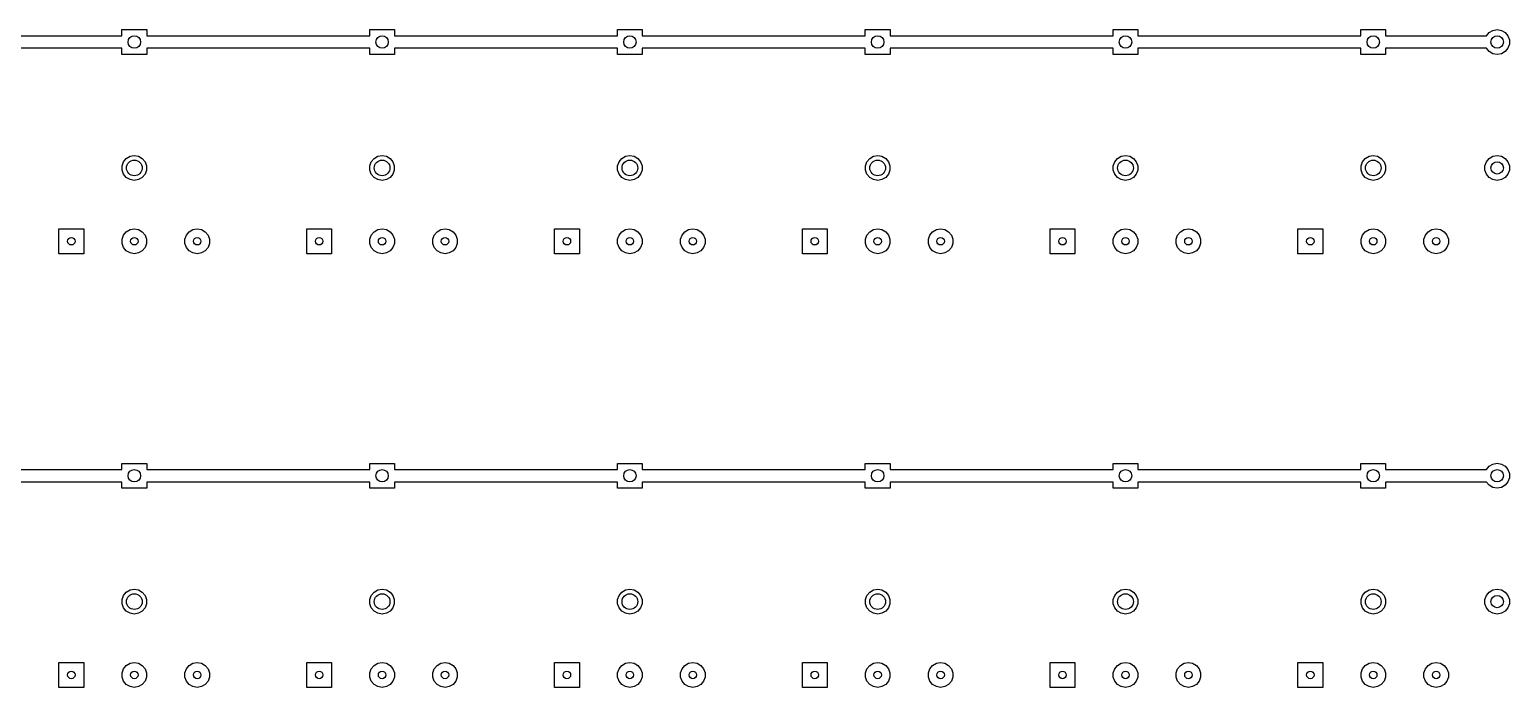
# Model space of a CAD drawing. Extents: x 183 to 424, y -367 to -69.
# Drawn here: x 301 to 420.5, y -122 to -68.9 of the extents above; entities that cross this region are included whole.
import ezdxf

# ---------------------------------------------------------------- set-up
doc = ezdxf.new("R2010")
doc.units = 0
doc.header["$MEASUREMENT"] = 0
doc.layers.add('BLACK', color=7, linetype='CONTINUOUS')

msp = doc.modelspace()

# ---------------------------------------------------------------- linework, layer by layer
at = {"layer": 'Black'}
for p, q in [((308.501, -69.412), (308.501, -68.9205)), ((308.501, -68.9205), (310.499, -68.9205)), ((310.499, -68.9205), (310.499, -69.412)), ((328.501, -69.412), (328.501, -68.9205)), ((328.501, -68.9205), (330.499, -68.9205)), ((330.499, -68.9205), (330.499, -69.412)), ((348.501, -69.412), (348.501, -68.9205)), ((348.501, -68.9205), (350.499, -68.9205)), ((350.499, -68.9205), (350.499, -69.412)), ((368.501, -69.412), (368.501, -68.9205)), ((368.501, -68.9205), (370.499, -68.9205)), ((370.499, -68.9205), (370.499, -69.412)), ((388.501, -69.412), (388.501, -68.9205)), ((388.501, -68.9205), (390.499, -68.9205)), ((390.499, -68.9205), (390.499, -69.412)), ((408.501, -69.412), (408.501, -68.9205)), ((408.501, -68.9205), (410.499, -68.9205)), ((410.499, -68.9205), (410.499, -69.412)), ((418.636, -69.412), (418.855, -69.1514)), ((418.855, -69.1514), (419.157, -68.9772)), ((419.157, -68.9772), (419.5, -68.9167)), ((419.5, -68.9167), (419.843, -68.9772)), ((419.843, -68.9772), (420.145, -69.1514)), ((420.145, -69.1514), (420.369, -69.4183)), ((290.499, -69.412), (308.501, -69.412)), ((308.501, -70.428), (290.499, -70.428)), ((308.501, -70.9195), (308.501, -70.428)), ((310.499, -69.412), (328.501, -69.412)), ((328.501, -70.428), (310.499, -70.428)), ((310.499, -70.428), (310.499, -70.9195)), ((328.501, -70.9195), (328.501, -70.428)), ((330.499, -69.412), (348.501, -69.412)), ((348.501, -70.428), (330.499, -70.428)), ((330.499, -70.428), (330.499, -70.9195)), ((348.501, -70.9195), (348.501, -70.428)), ((350.499, -69.412), (368.501, -69.412)), ((368.501, -70.428), (350.499, -70.428)), ((350.499, -70.428), (350.499, -70.9195)), ((368.501, -70.9195), (368.501, -70.428)), ((370.499, -69.412), (388.501, -69.412)), ((388.501, -70.428), (370.499, -70.428)), ((370.499, -70.428), (370.499, -70.9195)), ((388.501, -70.9195), (388.501, -70.428)), ((390.499, -69.412), (408.501, -69.412)), ((408.501, -70.428), (390.499, -70.428)), ((390.499, -70.428), (390.499, -70.9195)), ((408.501, -70.9195), (408.501, -70.428)), ((410.499, -69.412), (418.636, -69.412)), ((418.636, -70.428), (410.499, -70.428)), ((410.499, -70.428), (410.499, -70.9195)), ((418.855, -70.6886), (418.636, -70.428)), ((420.369, -70.4217), (420.145, -70.6886)), ((420.369, -69.4183), (420.488, -69.7458)), ((420.488, -70.0942), (420.369, -70.4217)), ((420.488, -69.7458), (420.488, -70.0942)), ((310.499, -70.9195), (308.501, -70.9195)), ((330.499, -70.9195), (328.501, -70.9195)), ((350.499, -70.9195), (348.501, -70.9195)), ((370.499, -70.9195), (368.501, -70.9195)), ((390.499, -70.9195), (388.501, -70.9195)), ((410.499, -70.9195), (408.501, -70.9195)), ((419.157, -70.8628), (418.855, -70.6886)), ((419.5, -70.9233), (419.157, -70.8628)), ((419.843, -70.8628), (419.5, -70.9233)), ((420.145, -70.6886), (419.843, -70.8628)), ((308.512, -79.9058), (308.631, -79.5783)), ((308.512, -80.2542), (308.512, -79.9058)), ((308.631, -79.5783), (308.855, -79.3114)), ((308.855, -79.3114), (309.157, -79.1372)), ((309.157, -79.1372), (309.5, -79.0767)), ((309.5, -79.0767), (309.843, -79.1372)), ((309.843, -79.1372), (310.145, -79.3114)), ((310.145, -79.3114), (310.369, -79.5783)), ((310.369, -79.5783), (310.488, -79.9058)), ((310.488, -79.9058), (310.488, -80.2542)), ((328.512, -79.9058), (328.631, -79.5783)), ((328.512, -80.2542), (328.512, -79.9058)), ((328.631, -79.5783), (328.855, -79.3114)), ((328.855, -79.3114), (329.157, -79.1372)), ((329.157, -79.1372), (329.5, -79.0767)), ((329.5, -79.0767), (329.843, -79.1372)), ((329.843, -79.1372), (330.145, -79.3114)), ((330.145, -79.3114), (330.369, -79.5783)), ((330.369, -79.5783), (330.488, -79.9058)), ((330.488, -79.9058), (330.488, -80.2542)), ((348.512, -79.9058), (348.631, -79.5783)), ((348.512, -80.2542), (348.512, -79.9058)), ((348.631, -79.5783), (348.855, -79.3114)), ((348.855, -79.3114), (349.157, -79.1372)), ((349.157, -79.1372), (349.5, -79.0767)), ((349.5, -79.0767), (349.843, -79.1372)), ((349.843, -79.1372), (350.145, -79.3114)), ((350.145, -79.3114), (350.369, -79.5783)), ((350.369, -79.5783), (350.488, -79.9058)), ((350.488, -79.9058), (350.488, -80.2542)), ((368.512, -79.9058), (368.631, -79.5783)), ((368.512, -80.2542), (368.512, -79.9058)), ((368.631, -79.5783), (368.855, -79.3114)), ((368.855, -79.3114), (369.157, -79.1372)), ((369.157, -79.1372), (369.5, -79.0767)), ((369.5, -79.0767), (369.843, -79.1372)), ((369.843, -79.1372), (370.145, -79.3114)), ((370.145, -79.3114), (370.369, -79.5783)), ((370.369, -79.5783), (370.488, -79.9058)), ((370.488, -79.9058), (370.488, -80.2542)), ((388.512, -79.9058), (388.631, -79.5783)), ((388.512, -80.2542), (388.512, -79.9058)), ((388.631, -79.5783), (388.855, -79.3114)), ((388.855, -79.3114), (389.157, -79.1372)), ((389.157, -79.1372), (389.5, -79.0767)), ((389.5, -79.0767), (389.843, -79.1372)), ((389.843, -79.1372), (390.145, -79.3114)), ((390.145, -79.3114), (390.369, -79.5783)), ((390.369, -79.5783), (390.488, -79.9058)), ((390.488, -79.9058), (390.488, -80.2542)), ((408.512, -79.9058), (408.631, -79.5783)), ((408.512, -80.2542), (408.512, -79.9058)), ((408.631, -79.5783), (408.855, -79.3114)), ((408.855, -79.3114), (409.157, -79.1372)), ((409.157, -79.1372), (409.5, -79.0767)), ((409.5, -79.0767), (409.843, -79.1372)), ((409.843, -79.1372), (410.145, -79.3114)), ((410.145, -79.3114), (410.369, -79.5783)), ((410.369, -79.5783), (410.488, -79.9058)), ((410.488, -79.9058), (410.488, -80.2542)), ((418.512, -79.9058), (418.631, -79.5783)), ((418.512, -80.2542), (418.512, -79.9058)), ((418.631, -79.5783), (418.855, -79.3114)), ((418.855, -79.3114), (419.157, -79.1372)), ((419.157, -79.1372), (419.5, -79.0767)), ((419.5, -79.0767), (419.843, -79.1372)), ((419.843, -79.1372), (420.145, -79.3114)), ((420.145, -79.3114), (420.369, -79.5783)), ((420.369, -79.5783), (420.488, -79.9058)), ((420.488, -79.9058), (420.488, -80.2542)), ((308.631, -80.5817), (308.512, -80.2542)), ((308.855, -80.8486), (308.631, -80.5817)), ((309.157, -81.0228), (308.855, -80.8486)), ((309.5, -81.0833), (309.157, -81.0228)), ((309.843, -81.0228), (309.5, -81.0833)), ((310.145, -80.8486), (309.843, -81.0228)), ((310.369, -80.5817), (310.145, -80.8486)), ((310.488, -80.2542), (310.369, -80.5817)), ((328.631, -80.5817), (328.512, -80.2542)), ((328.855, -80.8486), (328.631, -80.5817)), ((329.157, -81.0228), (328.855, -80.8486)), ((329.5, -81.0833), (329.157, -81.0228)), ((329.843, -81.0228), (329.5, -81.0833)), ((330.145, -80.8486), (329.843, -81.0228)), ((330.369, -80.5817), (330.145, -80.8486)), ((330.488, -80.2542), (330.369, -80.5817)), ((348.631, -80.5817), (348.512, -80.2542)), ((348.855, -80.8486), (348.631, -80.5817)), ((349.157, -81.0228), (348.855, -80.8486)), ((349.5, -81.0833), (349.157, -81.0228)), ((349.843, -81.0228), (349.5, -81.0833)), ((350.145, -80.8486), (349.843, -81.0228)), ((350.369, -80.5817), (350.145, -80.8486)), ((350.488, -80.2542), (350.369, -80.5817)), ((368.631, -80.5817), (368.512, -80.2542)), ((368.855, -80.8486), (368.631, -80.5817)), ((369.157, -81.0228), (368.855, -80.8486)), ((369.5, -81.0833), (369.157, -81.0228)), ((369.843, -81.0228), (369.5, -81.0833)), ((370.145, -80.8486), (369.843, -81.0228)), ((370.369, -80.5817), (370.145, -80.8486)), ((370.488, -80.2542), (370.369, -80.5817)), ((388.631, -80.5817), (388.512, -80.2542)), ((388.855, -80.8486), (388.631, -80.5817)), ((389.157, -81.0228), (388.855, -80.8486)), ((389.5, -81.0833), (389.157, -81.0228)), ((389.843, -81.0228), (389.5, -81.0833)), ((390.145, -80.8486), (389.843, -81.0228)), ((390.369, -80.5817), (390.145, -80.8486)), ((390.488, -80.2542), (390.369, -80.5817)), ((408.631, -80.5817), (408.512, -80.2542)), ((408.855, -80.8486), (408.631, -80.5817)), ((409.157, -81.0228), (408.855, -80.8486)), ((409.5, -81.0833), (409.157, -81.0228)), ((409.843, -81.0228), (409.5, -81.0833)), ((410.145, -80.8486), (409.843, -81.0228)), ((410.369, -80.5817), (410.145, -80.8486)), ((410.488, -80.2542), (410.369, -80.5817)), ((418.631, -80.5817), (418.512, -80.2542)), ((418.855, -80.8486), (418.631, -80.5817)), ((419.157, -81.0228), (418.855, -80.8486)), ((419.5, -81.0833), (419.157, -81.0228)), ((419.843, -81.0228), (419.5, -81.0833)), ((420.145, -80.8486), (419.843, -81.0228)), ((420.369, -80.5817), (420.145, -80.8486)), ((420.488, -80.2542), (420.369, -80.5817)), ((303.42, -87), (303.42, -85)), ((303.42, -85), (305.42, -85)), ((305.42, -85), (305.42, -87)), ((308.511, -85.8257), (308.631, -85.4981)), ((308.511, -86.1743), (308.511, -85.8257)), ((308.631, -85.4981), (308.855, -85.231)), ((308.855, -85.231), (309.157, -85.0567)), ((309.157, -85.0567), (309.5, -84.9962)), ((309.5, -84.9962), (309.843, -85.0567)), ((309.843, -85.0567), (310.145, -85.231)), ((310.145, -85.231), (310.369, -85.4981)), ((310.369, -85.4981), (310.489, -85.8257)), ((310.489, -85.8257), (310.489, -86.1743)), ((313.591, -85.8257), (313.711, -85.4981)), ((313.591, -86.1743), (313.591, -85.8257)), ((313.711, -85.4981), (313.935, -85.231)), ((313.935, -85.231), (314.237, -85.0567)), ((314.237, -85.0567), (314.58, -84.9962)), ((314.58, -84.9962), (314.923, -85.0567)), ((314.923, -85.0567), (315.225, -85.231)), ((315.225, -85.231), (315.449, -85.4981)), ((315.449, -85.4981), (315.569, -85.8257)), ((315.569, -85.8257), (315.569, -86.1743)), ((323.42, -87), (323.42, -85)), ((323.42, -85), (325.42, -85)), ((325.42, -85), (325.42, -87)), ((328.511, -85.8257), (328.631, -85.4981)), ((328.511, -86.1743), (328.511, -85.8257)), ((328.631, -85.4981), (328.855, -85.231)), ((328.855, -85.231), (329.157, -85.0567)), ((329.157, -85.0567), (329.5, -84.9962)), ((329.5, -84.9962), (329.843, -85.0567)), ((329.843, -85.0567), (330.145, -85.231)), ((330.145, -85.231), (330.369, -85.4981)), ((330.369, -85.4981), (330.489, -85.8257)), ((330.489, -85.8257), (330.489, -86.1743)), ((333.591, -85.8257), (333.711, -85.4981)), ((333.591, -86.1743), (333.591, -85.8257)), ((333.711, -85.4981), (333.935, -85.231)), ((333.935, -85.231), (334.237, -85.0567)), ((334.237, -85.0567), (334.58, -84.9962)), ((334.58, -84.9962), (334.923, -85.0567)), ((334.923, -85.0567), (335.225, -85.231)), ((335.225, -85.231), (335.449, -85.4981)), ((335.449, -85.4981), (335.569, -85.8257)), ((335.569, -85.8257), (335.569, -86.1743)), ((343.42, -87), (343.42, -85)), ((343.42, -85), (345.42, -85)), ((345.42, -85), (345.42, -87)), ((348.511, -85.8257), (348.631, -85.4981)), ((348.511, -86.1743), (348.511, -85.8257)), ((348.631, -85.4981), (348.855, -85.231)), ((348.855, -85.231), (349.157, -85.0567)), ((349.157, -85.0567), (349.5, -84.9962)), ((349.5, -84.9962), (349.843, -85.0567)), ((349.843, -85.0567), (350.145, -85.231)), ((350.145, -85.231), (350.369, -85.4981)), ((350.369, -85.4981), (350.489, -85.8257)), ((350.489, -85.8257), (350.489, -86.1743)), ((353.591, -85.8257), (353.711, -85.4981)), ((353.591, -86.1743), (353.591, -85.8257)), ((353.711, -85.4981), (353.935, -85.231)), ((353.935, -85.231), (354.237, -85.0567)), ((354.237, -85.0567), (354.58, -84.9962)), ((354.58, -84.9962), (354.923, -85.0567)), ((354.923, -85.0567), (355.225, -85.231)), ((355.225, -85.231), (355.449, -85.4981)), ((355.449, -85.4981), (355.569, -85.8257)), ((355.569, -85.8257), (355.569, -86.1743)), ((363.42, -87), (363.42, -85)), ((363.42, -85), (365.42, -85)), ((365.42, -85), (365.42, -87)), ((368.511, -85.8257), (368.631, -85.4981)), ((368.511, -86.1743), (368.511, -85.8257)), ((368.631, -85.4981), (368.855, -85.231)), ((368.855, -85.231), (369.157, -85.0567)), ((369.157, -85.0567), (369.5, -84.9962)), ((369.5, -84.9962), (369.843, -85.0567)), ((369.843, -85.0567), (370.145, -85.231)), ((370.145, -85.231), (370.369, -85.4981)), ((370.369, -85.4981), (370.489, -85.8257)), ((370.489, -85.8257), (370.489, -86.1743)), ((373.591, -85.8257), (373.711, -85.4981)), ((373.591, -86.1743), (373.591, -85.8257)), ((373.711, -85.4981), (373.935, -85.231)), ((373.935, -85.231), (374.237, -85.0567)), ((374.237, -85.0567), (374.58, -84.9962)), ((374.58, -84.9962), (374.923, -85.0567)), ((374.923, -85.0567), (375.225, -85.231)), ((375.225, -85.231), (375.449, -85.4981)), ((375.449, -85.4981), (375.569, -85.8257)), ((375.569, -85.8257), (375.569, -86.1743)), ((383.42, -87), (383.42, -85)), ((383.42, -85), (385.42, -85)), ((385.42, -85), (385.42, -87)), ((388.511, -85.8257), (388.631, -85.4981)), ((388.511, -86.1743), (388.511, -85.8257)), ((388.631, -85.4981), (388.855, -85.231)), ((388.855, -85.231), (389.157, -85.0567)), ((389.157, -85.0567), (389.5, -84.9962)), ((389.5, -84.9962), (389.843, -85.0567)), ((389.843, -85.0567), (390.145, -85.231)), ((390.145, -85.231), (390.369, -85.4981)), ((390.369, -85.4981), (390.489, -85.8257)), ((390.489, -85.8257), (390.489, -86.1743)), ((393.591, -85.8257), (393.711, -85.4981)), ((393.591, -86.1743), (393.591, -85.8257)), ((393.711, -85.4981), (393.935, -85.231)), ((393.935, -85.231), (394.237, -85.0567)), ((394.237, -85.0567), (394.58, -84.9962)), ((394.58, -84.9962), (394.923, -85.0567)), ((394.923, -85.0567), (395.225, -85.231)), ((395.225, -85.231), (395.449, -85.4981)), ((395.449, -85.4981), (395.569, -85.8257)), ((395.569, -85.8257), (395.569, -86.1743)), ((403.42, -87), (403.42, -85)), ((403.42, -85), (405.42, -85)), ((405.42, -85), (405.42, -87)), ((408.511, -85.8257), (408.631, -85.4981)), ((408.511, -86.1743), (408.511, -85.8257)), ((408.631, -85.4981), (408.855, -85.231)), ((408.855, -85.231), (409.157, -85.0567)), ((409.157, -85.0567), (409.5, -84.9962)), ((409.5, -84.9962), (409.843, -85.0567)), ((409.843, -85.0567), (410.145, -85.231)), ((410.145, -85.231), (410.369, -85.4981)), ((410.369, -85.4981), (410.489, -85.8257)), ((410.489, -85.8257), (410.489, -86.1743)), ((413.591, -85.8257), (413.711, -85.4981)), ((413.591, -86.1743), (413.591, -85.8257)), ((413.711, -85.4981), (413.935, -85.231)), ((413.935, -85.231), (414.237, -85.0567)), ((414.237, -85.0567), (414.58, -84.9962)), ((414.58, -84.9962), (414.923, -85.0567)), ((414.923, -85.0567), (415.225, -85.231)), ((415.225, -85.231), (415.449, -85.4981)), ((415.449, -85.4981), (415.569, -85.8257)), ((415.569, -85.8257), (415.569, -86.1743)), ((305.42, -87), (303.42, -87)), ((308.631, -86.5019), (308.511, -86.1743)), ((308.855, -86.769), (308.631, -86.5019)), ((309.157, -86.9433), (308.855, -86.769)), ((309.5, -87.0038), (309.157, -86.9433)), ((309.843, -86.9433), (309.5, -87.0038)), ((310.145, -86.769), (309.843, -86.9433)), ((310.369, -86.5019), (310.145, -86.769)), ((310.489, -86.1743), (310.369, -86.5019)), ((313.711, -86.5019), (313.591, -86.1743)), ((313.935, -86.769), (313.711, -86.5019)), ((314.237, -86.9433), (313.935, -86.769)), ((314.58, -87.0038), (314.237, -86.9433)), ((314.923, -86.9433), (314.58, -87.0038)), ((315.225, -86.769), (314.923, -86.9433)), ((315.449, -86.5019), (315.225, -86.769)), ((315.569, -86.1743), (315.449, -86.5019)), ((325.42, -87), (323.42, -87)), ((328.631, -86.5019), (328.511, -86.1743)), ((328.855, -86.769), (328.631, -86.5019)), ((329.157, -86.9433), (328.855, -86.769)), ((329.5, -87.0038), (329.157, -86.9433)), ((329.843, -86.9433), (329.5, -87.0038)), ((330.145, -86.769), (329.843, -86.9433)), ((330.369, -86.5019), (330.145, -86.769)), ((330.489, -86.1743), (330.369, -86.5019)), ((333.711, -86.5019), (333.591, -86.1743)), ((333.935, -86.769), (333.711, -86.5019)), ((334.237, -86.9433), (333.935, -86.769)), ((334.58, -87.0038), (334.237, -86.9433)), ((334.923, -86.9433), (334.58, -87.0038)), ((335.225, -86.769), (334.923, -86.9433)), ((335.449, -86.5019), (335.225, -86.769)), ((335.569, -86.1743), (335.449, -86.5019)), ((345.42, -87), (343.42, -87)), ((348.631, -86.5019), (348.511, -86.1743)), ((348.855, -86.769), (348.631, -86.5019)), ((349.157, -86.9433), (348.855, -86.769)), ((349.5, -87.0038), (349.157, -86.9433)), ((349.843, -86.9433), (349.5, -87.0038)), ((350.145, -86.769), (349.843, -86.9433)), ((350.369, -86.5019), (350.145, -86.769)), ((350.489, -86.1743), (350.369, -86.5019)), ((353.711, -86.5019), (353.591, -86.1743)), ((353.935, -86.769), (353.711, -86.5019)), ((354.237, -86.9433), (353.935, -86.769)), ((354.58, -87.0038), (354.237, -86.9433)), ((354.923, -86.9433), (354.58, -87.0038)), ((355.225, -86.769), (354.923, -86.9433)), ((355.449, -86.5019), (355.225, -86.769)), ((355.569, -86.1743), (355.449, -86.5019)), ((365.42, -87), (363.42, -87)), ((368.631, -86.5019), (368.511, -86.1743)), ((368.855, -86.769), (368.631, -86.5019)), ((369.157, -86.9433), (368.855, -86.769)), ((369.5, -87.0038), (369.157, -86.9433)), ((369.843, -86.9433), (369.5, -87.0038)), ((370.145, -86.769), (369.843, -86.9433)), ((370.369, -86.5019), (370.145, -86.769)), ((370.489, -86.1743), (370.369, -86.5019)), ((373.711, -86.5019), (373.591, -86.1743)), ((373.935, -86.769), (373.711, -86.5019)), ((374.237, -86.9433), (373.935, -86.769)), ((374.58, -87.0038), (374.237, -86.9433)), ((374.923, -86.9433), (374.58, -87.0038)), ((375.225, -86.769), (374.923, -86.9433)), ((375.449, -86.5019), (375.225, -86.769)), ((375.569, -86.1743), (375.449, -86.5019)), ((385.42, -87), (383.42, -87)), ((388.631, -86.5019), (388.511, -86.1743)), ((388.855, -86.769), (388.631, -86.5019)), ((389.157, -86.9433), (388.855, -86.769)), ((389.5, -87.0038), (389.157, -86.9433)), ((389.843, -86.9433), (389.5, -87.0038)), ((390.145, -86.769), (389.843, -86.9433)), ((390.369, -86.5019), (390.145, -86.769)), ((390.489, -86.1743), (390.369, -86.5019)), ((393.711, -86.5019), (393.591, -86.1743)), ((393.935, -86.769), (393.711, -86.5019)), ((394.237, -86.9433), (393.935, -86.769)), ((394.58, -87.0038), (394.237, -86.9433)), ((394.923, -86.9433), (394.58, -87.0038)), ((395.225, -86.769), (394.923, -86.9433)), ((395.449, -86.5019), (395.225, -86.769)), ((395.569, -86.1743), (395.449, -86.5019)), ((405.42, -87), (403.42, -87)), ((408.631, -86.5019), (408.511, -86.1743)), ((408.855, -86.769), (408.631, -86.5019)), ((409.157, -86.9433), (408.855, -86.769)), ((409.5, -87.0038), (409.157, -86.9433)), ((409.843, -86.9433), (409.5, -87.0038)), ((410.145, -86.769), (409.843, -86.9433)), ((410.369, -86.5019), (410.145, -86.769)), ((410.489, -86.1743), (410.369, -86.5019)), ((413.711, -86.5019), (413.591, -86.1743)), ((413.935, -86.769), (413.711, -86.5019)), ((414.237, -86.9433), (413.935, -86.769)), ((414.58, -87.0038), (414.237, -86.9433)), ((414.923, -86.9433), (414.58, -87.0038)), ((415.225, -86.769), (414.923, -86.9433)), ((415.449, -86.5019), (415.225, -86.769)), ((415.569, -86.1743), (415.449, -86.5019)), ((290.499, -104.412), (308.501, -104.412)), ((308.501, -104.412), (308.501, -103.921)), ((308.501, -103.921), (310.499, -103.921)), ((310.499, -103.921), (310.499, -104.412)), ((310.499, -104.412), (328.501, -104.412)), ((328.501, -104.412), (328.501, -103.921)), ((328.501, -103.921), (330.499, -103.921)), ((330.499, -103.921), (330.499, -104.412)), ((330.499, -104.412), (348.501, -104.412)), ((348.501, -104.412), (348.501, -103.921)), ((348.501, -103.921), (350.499, -103.921)), ((350.499, -103.921), (350.499, -104.412)), ((350.499, -104.412), (368.501, -104.412)), ((368.501, -104.412), (368.501, -103.921)), ((368.501, -103.921), (370.499, -103.921)), ((370.499, -103.921), (370.499, -104.412)), ((370.499, -104.412), (388.501, -104.412)), ((388.501, -104.412), (388.501, -103.921)), ((388.501, -103.921), (390.499, -103.921)), ((390.499, -103.921), (390.499, -104.412)), ((390.499, -104.412), (408.501, -104.412)), ((408.501, -104.412), (408.501, -103.921)), ((408.501, -103.921), (410.499, -103.921)), ((410.499, -103.921), (410.499, -104.412)), ((410.499, -104.412), (418.636, -104.412)), ((418.636, -104.412), (418.855, -104.151)), ((418.855, -104.151), (419.157, -103.977)), ((419.157, -103.977), (419.5, -103.917)), ((419.5, -103.917), (419.843, -103.977)), ((419.843, -103.977), (420.145, -104.151)), ((420.145, -104.151), (420.369, -104.418)), ((420.369, -104.418), (420.488, -104.746)), ((420.488, -105.094), (420.369, -105.422)), ((420.488, -104.746), (420.488, -105.094)), ((308.501, -105.428), (290.499, -105.428)), ((308.501, -105.919), (308.501, -105.428)), ((310.499, -105.919), (308.501, -105.919)), ((328.501, -105.428), (310.499, -105.428)), ((310.499, -105.428), (310.499, -105.919)), ((328.501, -105.919), (328.501, -105.428)), ((330.499, -105.919), (328.501, -105.919)), ((348.501, -105.428), (330.499, -105.428)), ((330.499, -105.428), (330.499, -105.919)), ((348.501, -105.919), (348.501, -105.428)), ((350.499, -105.919), (348.501, -105.919)), ((368.501, -105.428), (350.499, -105.428)), ((350.499, -105.428), (350.499, -105.919)), ((368.501, -105.919), (368.501, -105.428)), ((370.499, -105.919), (368.501, -105.919)), ((388.501, -105.428), (370.499, -105.428)), ((370.499, -105.428), (370.499, -105.919)), ((388.501, -105.919), (388.501, -105.428)), ((390.499, -105.919), (388.501, -105.919)), ((408.501, -105.428), (390.499, -105.428)), ((390.499, -105.428), (390.499, -105.919)), ((408.501, -105.919), (408.501, -105.428)), ((410.499, -105.919), (408.501, -105.919)), ((418.636, -105.428), (410.499, -105.428)), ((410.499, -105.428), (410.499, -105.919)), ((418.855, -105.689), (418.636, -105.428)), ((419.157, -105.863), (418.855, -105.689)), ((419.5, -105.923), (419.157, -105.863)), ((419.843, -105.863), (419.5, -105.923)), ((420.145, -105.689), (419.843, -105.863)), ((420.369, -105.422), (420.145, -105.689)), ((308.512, -114.906), (308.631, -114.578)), ((308.631, -114.578), (308.855, -114.311)), ((308.855, -114.311), (309.157, -114.137)), ((309.157, -114.137), (309.5, -114.077)), ((309.5, -114.077), (309.843, -114.137)), ((309.843, -114.137), (310.145, -114.311)), ((310.145, -114.311), (310.369, -114.578)), ((310.369, -114.578), (310.488, -114.906)), ((328.512, -114.906), (328.631, -114.578)), ((328.631, -114.578), (328.855, -114.311)), ((328.855, -114.311), (329.157, -114.137)), ((329.157, -114.137), (329.5, -114.077)), ((329.5, -114.077), (329.843, -114.137)), ((329.843, -114.137), (330.145, -114.311)), ((330.145, -114.311), (330.369, -114.578)), ((330.369, -114.578), (330.488, -114.906)), ((348.512, -114.906), (348.631, -114.578)), ((348.631, -114.578), (348.855, -114.311)), ((348.855, -114.311), (349.157, -114.137)), ((349.157, -114.137), (349.5, -114.077)), ((349.5, -114.077), (349.843, -114.137)), ((349.843, -114.137), (350.145, -114.311)), ((350.145, -114.311), (350.369, -114.578)), ((350.369, -114.578), (350.488, -114.906)), ((368.512, -114.906), (368.631, -114.578)), ((368.631, -114.578), (368.855, -114.311)), ((368.855, -114.311), (369.157, -114.137)), ((369.157, -114.137), (369.5, -114.077)), ((369.5, -114.077), (369.843, -114.137)), ((369.843, -114.137), (370.145, -114.311)), ((370.145, -114.311), (370.369, -114.578)), ((370.369, -114.578), (370.488, -114.906)), ((388.512, -114.906), (388.631, -114.578)), ((388.631, -114.578), (388.855, -114.311)), ((388.855, -114.311), (389.157, -114.137)), ((389.157, -114.137), (389.5, -114.077)), ((389.5, -114.077), (389.843, -114.137)), ((389.843, -114.137), (390.145, -114.311)), ((390.145, -114.311), (390.369, -114.578)), ((390.369, -114.578), (390.488, -114.906)), ((408.512, -114.906), (408.631, -114.578)), ((408.631, -114.578), (408.855, -114.311)), ((408.855, -114.311), (409.157, -114.137)), ((409.157, -114.137), (409.5, -114.077)), ((409.5, -114.077), (409.843, -114.137)), ((409.843, -114.137), (410.145, -114.311)), ((410.145, -114.311), (410.369, -114.578)), ((410.369, -114.578), (410.488, -114.906)), ((418.512, -114.906), (418.631, -114.578)), ((418.631, -114.578), (418.855, -114.311)), ((418.855, -114.311), (419.157, -114.137)), ((419.157, -114.137), (419.5, -114.077)), ((419.5, -114.077), (419.843, -114.137)), ((419.843, -114.137), (420.145, -114.311)), ((420.145, -114.311), (420.369, -114.578)), ((420.369, -114.578), (420.488, -114.906)), ((308.512, -115.254), (308.512, -114.906)), ((308.631, -115.582), (308.512, -115.254)), ((308.855, -115.849), (308.631, -115.582)), ((309.157, -116.023), (308.855, -115.849)), ((310.145, -115.849), (309.843, -116.023)), ((310.369, -115.582), (310.145, -115.849)), ((310.488, -115.254), (310.369, -115.582)), ((310.488, -114.906), (310.488, -115.254)), ((328.512, -115.254), (328.512, -114.906)), ((328.631, -115.582), (328.512, -115.254)), ((328.855, -115.849), (328.631, -115.582)), ((329.157, -116.023), (328.855, -115.849)), ((330.145, -115.849), (329.843, -116.023)), ((330.369, -115.582), (330.145, -115.849)), ((330.488, -115.254), (330.369, -115.582)), ((330.488, -114.906), (330.488, -115.254)), ((348.512, -115.254), (348.512, -114.906)), ((348.631, -115.582), (348.512, -115.254)), ((348.855, -115.849), (348.631, -115.582)), ((349.157, -116.023), (348.855, -115.849)), ((350.145, -115.849), (349.843, -116.023)), ((350.369, -115.582), (350.145, -115.849)), ((350.488, -115.254), (350.369, -115.582)), ((350.488, -114.906), (350.488, -115.254)), ((368.512, -115.254), (368.512, -114.906)), ((368.631, -115.582), (368.512, -115.254)), ((368.855, -115.849), (368.631, -115.582)), ((369.157, -116.023), (368.855, -115.849)), ((370.145, -115.849), (369.843, -116.023)), ((370.369, -115.582), (370.145, -115.849)), ((370.488, -115.254), (370.369, -115.582)), ((370.488, -114.906), (370.488, -115.254)), ((388.512, -115.254), (388.512, -114.906)), ((388.631, -115.582), (388.512, -115.254)), ((388.855, -115.849), (388.631, -115.582)), ((389.157, -116.023), (388.855, -115.849)), ((390.145, -115.849), (389.843, -116.023)), ((390.369, -115.582), (390.145, -115.849)), ((390.488, -115.254), (390.369, -115.582)), ((390.488, -114.906), (390.488, -115.254)), ((408.512, -115.254), (408.512, -114.906)), ((408.631, -115.582), (408.512, -115.254)), ((408.855, -115.849), (408.631, -115.582)), ((409.157, -116.023), (408.855, -115.849)), ((410.145, -115.849), (409.843, -116.023)), ((410.369, -115.582), (410.145, -115.849)), ((410.488, -115.254), (410.369, -115.582)), ((410.488, -114.906), (410.488, -115.254)), ((418.512, -115.254), (418.512, -114.906)), ((418.631, -115.582), (418.512, -115.254)), ((418.855, -115.849), (418.631, -115.582)), ((419.157, -116.023), (418.855, -115.849)), ((420.145, -115.849), (419.843, -116.023)), ((420.369, -115.582), (420.145, -115.849)), ((420.488, -115.254), (420.369, -115.582)), ((420.488, -114.906), (420.488, -115.254)), ((309.5, -116.083), (309.157, -116.023)), ((309.843, -116.023), (309.5, -116.083)), ((329.5, -116.083), (329.157, -116.023)), ((329.843, -116.023), (329.5, -116.083)), ((349.5, -116.083), (349.157, -116.023)), ((349.843, -116.023), (349.5, -116.083)), ((369.5, -116.083), (369.157, -116.023)), ((369.843, -116.023), (369.5, -116.083)), ((389.5, -116.083), (389.157, -116.023)), ((389.843, -116.023), (389.5, -116.083)), ((409.5, -116.083), (409.157, -116.023)), ((409.843, -116.023), (409.5, -116.083)), ((419.5, -116.083), (419.157, -116.023)), ((419.843, -116.023), (419.5, -116.083)), ((303.42, -122), (303.42, -120)), ((303.42, -120), (305.42, -120)), ((305.42, -120), (305.42, -122)), ((308.511, -120.826), (308.631, -120.498)), ((308.631, -120.498), (308.855, -120.231)), ((308.855, -120.231), (309.157, -120.057)), ((309.157, -120.057), (309.5, -119.996)), ((309.5, -119.996), (309.843, -120.057)), ((309.843, -120.057), (310.145, -120.231)), ((310.145, -120.231), (310.369, -120.498)), ((310.369, -120.498), (310.489, -120.826)), ((313.591, -120.826), (313.711, -120.498)), ((313.711, -120.498), (313.935, -120.231)), ((313.935, -120.231), (314.237, -120.057)), ((314.237, -120.057), (314.58, -119.996)), ((314.58, -119.996), (314.923, -120.057)), ((314.923, -120.057), (315.225, -120.231)), ((315.225, -120.231), (315.449, -120.498)), ((315.449, -120.498), (315.569, -120.826)), ((323.42, -122), (323.42, -120)), ((323.42, -120), (325.42, -120)), ((325.42, -120), (325.42, -122)), ((328.511, -120.826), (328.631, -120.498)), ((328.631, -120.498), (328.855, -120.231)), ((328.855, -120.231), (329.157, -120.057)), ((329.157, -120.057), (329.5, -119.996)), ((329.5, -119.996), (329.843, -120.057)), ((329.843, -120.057), (330.145, -120.231)), ((330.145, -120.231), (330.369, -120.498)), ((330.369, -120.498), (330.489, -120.826)), ((333.591, -120.826), (333.711, -120.498)), ((333.711, -120.498), (333.935, -120.231)), ((333.935, -120.231), (334.237, -120.057)), ((334.237, -120.057), (334.58, -119.996)), ((334.58, -119.996), (334.923, -120.057)), ((334.923, -120.057), (335.225, -120.231)), ((335.225, -120.231), (335.449, -120.498)), ((335.449, -120.498), (335.569, -120.826)), ((343.42, -122), (343.42, -120)), ((343.42, -120), (345.42, -120)), ((345.42, -120), (345.42, -122)), ((348.511, -120.826), (348.631, -120.498)), ((348.631, -120.498), (348.855, -120.231)), ((348.855, -120.231), (349.157, -120.057)), ((349.157, -120.057), (349.5, -119.996)), ((349.5, -119.996), (349.843, -120.057)), ((349.843, -120.057), (350.145, -120.231)), ((350.145, -120.231), (350.369, -120.498)), ((350.369, -120.498), (350.489, -120.826)), ((353.591, -120.826), (353.711, -120.498)), ((353.711, -120.498), (353.935, -120.231)), ((353.935, -120.231), (354.237, -120.057)), ((354.237, -120.057), (354.58, -119.996)), ((354.58, -119.996), (354.923, -120.057)), ((354.923, -120.057), (355.225, -120.231)), ((355.225, -120.231), (355.449, -120.498)), ((355.449, -120.498), (355.569, -120.826)), ((363.42, -122), (363.42, -120)), ((363.42, -120), (365.42, -120)), ((365.42, -120), (365.42, -122)), ((368.511, -120.826), (368.631, -120.498)), ((368.631, -120.498), (368.855, -120.231)), ((368.855, -120.231), (369.157, -120.057)), ((369.157, -120.057), (369.5, -119.996)), ((369.5, -119.996), (369.843, -120.057)), ((369.843, -120.057), (370.145, -120.231)), ((370.145, -120.231), (370.369, -120.498)), ((370.369, -120.498), (370.489, -120.826)), ((373.591, -120.826), (373.711, -120.498)), ((373.711, -120.498), (373.935, -120.231)), ((373.935, -120.231), (374.237, -120.057)), ((374.237, -120.057), (374.58, -119.996)), ((374.58, -119.996), (374.923, -120.057)), ((374.923, -120.057), (375.225, -120.231)), ((375.225, -120.231), (375.449, -120.498)), ((375.449, -120.498), (375.569, -120.826)), ((383.42, -122), (383.42, -120)), ((383.42, -120), (385.42, -120)), ((385.42, -120), (385.42, -122)), ((388.511, -120.826), (388.631, -120.498)), ((388.631, -120.498), (388.855, -120.231)), ((388.855, -120.231), (389.157, -120.057)), ((389.157, -120.057), (389.5, -119.996)), ((389.5, -119.996), (389.843, -120.057)), ((389.843, -120.057), (390.145, -120.231)), ((390.145, -120.231), (390.369, -120.498)), ((390.369, -120.498), (390.489, -120.826)), ((393.591, -120.826), (393.711, -120.498)), ((393.711, -120.498), (393.935, -120.231)), ((393.935, -120.231), (394.237, -120.057)), ((394.237, -120.057), (394.58, -119.996)), ((394.58, -119.996), (394.923, -120.057)), ((394.923, -120.057), (395.225, -120.231)), ((395.225, -120.231), (395.449, -120.498)), ((395.449, -120.498), (395.569, -120.826)), ((403.42, -122), (403.42, -120)), ((403.42, -120), (405.42, -120)), ((405.42, -120), (405.42, -122)), ((408.511, -120.826), (408.631, -120.498)), ((408.631, -120.498), (408.855, -120.231)), ((408.855, -120.231), (409.157, -120.057)), ((409.157, -120.057), (409.5, -119.996)), ((409.5, -119.996), (409.843, -120.057)), ((409.843, -120.057), (410.145, -120.231)), ((410.145, -120.231), (410.369, -120.498)), ((410.369, -120.498), (410.489, -120.826)), ((413.591, -120.826), (413.711, -120.498)), ((413.711, -120.498), (413.935, -120.231)), ((413.935, -120.231), (414.237, -120.057)), ((414.237, -120.057), (414.58, -119.996)), ((414.58, -119.996), (414.923, -120.057)), ((414.923, -120.057), (415.225, -120.231)), ((415.225, -120.231), (415.449, -120.498)), ((415.449, -120.498), (415.569, -120.826)), ((308.511, -121.174), (308.511, -120.826)), ((308.631, -121.502), (308.511, -121.174)), ((308.855, -121.769), (308.631, -121.502)), ((309.157, -121.943), (308.855, -121.769)), ((310.145, -121.769), (309.843, -121.943)), ((310.369, -121.502), (310.145, -121.769)), ((310.489, -121.174), (310.369, -121.502)), ((310.489, -120.826), (310.489, -121.174)), ((313.591, -121.174), (313.591, -120.826)), ((313.711, -121.502), (313.591, -121.174)), ((313.935, -121.769), (313.711, -121.502)), ((314.237, -121.943), (313.935, -121.769)), ((315.225, -121.769), (314.923, -121.943)), ((315.449, -121.502), (315.225, -121.769)), ((315.569, -121.174), (315.449, -121.502)), ((315.569, -120.826), (315.569, -121.174)), ((328.511, -121.174), (328.511, -120.826)), ((328.631, -121.502), (328.511, -121.174)), ((328.855, -121.769), (328.631, -121.502)), ((329.157, -121.943), (328.855, -121.769)), ((330.145, -121.769), (329.843, -121.943)), ((330.369, -121.502), (330.145, -121.769)), ((330.489, -121.174), (330.369, -121.502)), ((330.489, -120.826), (330.489, -121.174)), ((333.591, -121.174), (333.591, -120.826)), ((333.711, -121.502), (333.591, -121.174)), ((333.935, -121.769), (333.711, -121.502)), ((334.237, -121.943), (333.935, -121.769)), ((335.225, -121.769), (334.923, -121.943)), ((335.449, -121.502), (335.225, -121.769)), ((335.569, -121.174), (335.449, -121.502)), ((335.569, -120.826), (335.569, -121.174)), ((348.511, -121.174), (348.511, -120.826)), ((348.631, -121.502), (348.511, -121.174)), ((348.855, -121.769), (348.631, -121.502)), ((349.157, -121.943), (348.855, -121.769)), ((350.145, -121.769), (349.843, -121.943)), ((350.369, -121.502), (350.145, -121.769)), ((350.489, -121.174), (350.369, -121.502)), ((350.489, -120.826), (350.489, -121.174)), ((353.591, -121.174), (353.591, -120.826)), ((353.711, -121.502), (353.591, -121.174)), ((353.935, -121.769), (353.711, -121.502)), ((354.237, -121.943), (353.935, -121.769)), ((355.225, -121.769), (354.923, -121.943)), ((355.449, -121.502), (355.225, -121.769)), ((355.569, -121.174), (355.449, -121.502)), ((355.569, -120.826), (355.569, -121.174)), ((368.511, -121.174), (368.511, -120.826)), ((368.631, -121.502), (368.511, -121.174)), ((368.855, -121.769), (368.631, -121.502)), ((369.157, -121.943), (368.855, -121.769)), ((370.145, -121.769), (369.843, -121.943)), ((370.369, -121.502), (370.145, -121.769)), ((370.489, -121.174), (370.369, -121.502)), ((370.489, -120.826), (370.489, -121.174)), ((373.591, -121.174), (373.591, -120.826)), ((373.711, -121.502), (373.591, -121.174)), ((373.935, -121.769), (373.711, -121.502)), ((374.237, -121.943), (373.935, -121.769)), ((375.225, -121.769), (374.923, -121.943)), ((375.449, -121.502), (375.225, -121.769)), ((375.569, -121.174), (375.449, -121.502)), ((375.569, -120.826), (375.569, -121.174)), ((388.511, -121.174), (388.511, -120.826)), ((388.631, -121.502), (388.511, -121.174)), ((388.855, -121.769), (388.631, -121.502)), ((389.157, -121.943), (388.855, -121.769)), ((390.145, -121.769), (389.843, -121.943)), ((390.369, -121.502), (390.145, -121.769)), ((390.489, -121.174), (390.369, -121.502)), ((390.489, -120.826), (390.489, -121.174)), ((393.591, -121.174), (393.591, -120.826)), ((393.711, -121.502), (393.591, -121.174)), ((393.935, -121.769), (393.711, -121.502)), ((394.237, -121.943), (393.935, -121.769)), ((395.225, -121.769), (394.923, -121.943)), ((395.449, -121.502), (395.225, -121.769)), ((395.569, -121.174), (395.449, -121.502)), ((395.569, -120.826), (395.569, -121.174)), ((408.511, -121.174), (408.511, -120.826)), ((408.631, -121.502), (408.511, -121.174)), ((408.855, -121.769), (408.631, -121.502)), ((409.157, -121.943), (408.855, -121.769)), ((410.145, -121.769), (409.843, -121.943)), ((410.369, -121.502), (410.145, -121.769)), ((410.489, -121.174), (410.369, -121.502)), ((410.489, -120.826), (410.489, -121.174)), ((413.591, -121.174), (413.591, -120.826)), ((413.711, -121.502), (413.591, -121.174)), ((413.935, -121.769), (413.711, -121.502)), ((414.237, -121.943), (413.935, -121.769)), ((415.225, -121.769), (414.923, -121.943)), ((415.449, -121.502), (415.225, -121.769)), ((415.569, -121.174), (415.449, -121.502)), ((415.569, -120.826), (415.569, -121.174)), ((305.42, -122), (303.42, -122)), ((309.5, -122.004), (309.157, -121.943)), ((309.843, -121.943), (309.5, -122.004)), ((314.58, -122.004), (314.237, -121.943)), ((314.923, -121.943), (314.58, -122.004)), ((325.42, -122), (323.42, -122)), ((329.5, -122.004), (329.157, -121.943)), ((329.843, -121.943), (329.5, -122.004)), ((334.58, -122.004), (334.237, -121.943)), ((334.923, -121.943), (334.58, -122.004)), ((345.42, -122), (343.42, -122)), ((349.5, -122.004), (349.157, -121.943)), ((349.843, -121.943), (349.5, -122.004)), ((354.58, -122.004), (354.237, -121.943)), ((354.923, -121.943), (354.58, -122.004)), ((365.42, -122), (363.42, -122)), ((369.5, -122.004), (369.157, -121.943)), ((369.843, -121.943), (369.5, -122.004)), ((374.58, -122.004), (374.237, -121.943)), ((374.923, -121.943), (374.58, -122.004)), ((385.42, -122), (383.42, -122)), ((389.5, -122.004), (389.157, -121.943)), ((389.843, -121.943), (389.5, -122.004)), ((394.58, -122.004), (394.237, -121.943)), ((394.923, -121.943), (394.58, -122.004)), ((405.42, -122), (403.42, -122)), ((409.5, -122.004), (409.157, -121.943)), ((409.843, -121.943), (409.5, -122.004)), ((414.58, -122.004), (414.237, -121.943)), ((414.923, -121.943), (414.58, -122.004))]:
    msp.add_line(p, q, dxfattribs=at)
for centre, radius in [((309.5, -69.92), 0.5004), ((329.5, -69.92), 0.5004), ((349.5, -69.92), 0.5004), ((369.5, -69.92), 0.5004), ((389.5, -69.92), 0.5004), ((409.5, -69.92), 0.5004), ((419.5, -69.92), 0.5004), ((309.5, -80.08), 0.635), ((329.5, -80.08), 0.635), ((349.5, -80.08), 0.635), ((369.5, -80.08), 0.635), ((389.5, -80.08), 0.635), ((409.5, -80.08), 0.635), ((419.5, -80.08), 0.5004), ((304.42, -86), 0.3), ((309.5, -86), 0.3), ((314.58, -86), 0.3), ((324.42, -86), 0.3), ((329.5, -86), 0.3), ((334.58, -86), 0.3), ((344.42, -86), 0.3), ((349.5, -86), 0.3), ((354.58, -86), 0.3), ((364.42, -86), 0.3), ((369.5, -86), 0.3), ((374.58, -86), 0.3), ((384.42, -86), 0.3), ((389.5, -86), 0.3), ((394.58, -86), 0.3), ((404.42, -86), 0.3), ((409.5, -86), 0.3), ((414.58, -86), 0.3), ((309.5, -104.92), 0.5004), ((329.5, -104.92), 0.5004), ((349.5, -104.92), 0.5004), ((369.5, -104.92), 0.5004), ((389.5, -104.92), 0.5004), ((409.5, -104.92), 0.5004), ((419.5, -104.92), 0.5004), ((309.5, -115.08), 0.635), ((329.5, -115.08), 0.635), ((349.5, -115.08), 0.635), ((369.5, -115.08), 0.635), ((389.5, -115.08), 0.635), ((409.5, -115.08), 0.635), ((419.5, -115.08), 0.5004), ((304.42, -121), 0.3), ((309.5, -121), 0.3), ((314.58, -121), 0.3), ((324.42, -121), 0.3), ((329.5, -121), 0.3), ((334.58, -121), 0.3), ((344.42, -121), 0.3), ((349.5, -121), 0.3), ((354.58, -121), 0.3), ((364.42, -121), 0.3), ((369.5, -121), 0.3), ((374.58, -121), 0.3), ((384.42, -121), 0.3), ((389.5, -121), 0.3), ((394.58, -121), 0.3), ((404.42, -121), 0.3), ((409.5, -121), 0.3), ((414.58, -121), 0.3)]:
    msp.add_circle(centre, radius, dxfattribs=at)

doc.saveas('drawing.dxf')
